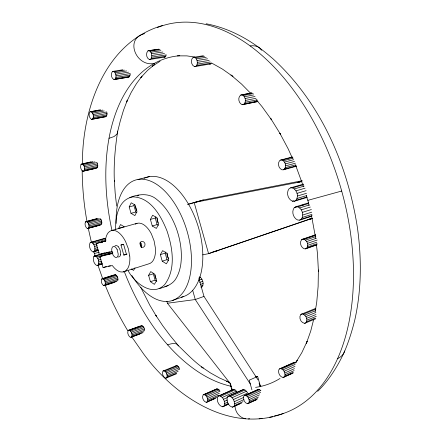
<?xml version="1.0" encoding="UTF-8"?>
<svg xmlns="http://www.w3.org/2000/svg" width="441" height="441" viewBox="0 0 441 441"><rect width="100%" height="100%" fill="white"/><g stroke="black" fill="none" stroke-linecap="round" stroke-linejoin="round"><path stroke-width="0.66" d="M117.697 131.071C115.173 147.641 113.574 164.438 114.368 181.245L114.346 180.38L115.178 193.208L116.656 206.112M82.302 164.548L82.533 155.943C84.347 103.563 107.235 41.371 162.635 25.473M83.619 171.24L84.214 170.689C85.107 168.44 84.435 165.331 82.313 164.019L81.568 164.03L80.979 164.598C80.097 166.841 80.764 169.923 82.869 171.246L96.744 168.192L97.709 166.626L97.764 165.303L96.987 162.558L83.818 165.562M88.029 228.581L88.613 228.113C89.54 225.919 88.735 222.964 86.756 221.603L86.023 221.542L85.438 222.021C84.529 224.215 85.328 227.148 87.29 228.515L100.179 225.224M92.318 119.296L92.952 118.646C93.872 116.314 93.299 112.951 90.973 111.678L90.179 111.766C88.2 113.833 89.11 117.995 91.524 119.373L105.912 116.644L106.937 114.881L107.009 113.458L106.744 111.953L93.112 114.561M93.542 251.916L94.352 251.315C95.669 248.316 94.479 244.297 91.816 242.418L90.802 242.296L89.997 242.908C88.707 245.907 89.887 249.887 92.527 251.778L93.542 251.916L98.751 250.378M97.411 265.482L98.227 264.909C99.572 261.91 98.326 257.913 95.691 256.017L94.672 255.874L93.861 256.458C92.544 259.451 93.773 263.415 96.386 265.322L97.411 265.482L102.599 263.894M88.613 228.113L101.413 224.585C102.318 222.661 101.628 220.313 100.366 218.714L87.533 222.192M104.296 285.663L104.903 285.266C105.917 283.083 104.947 280.178 103.051 278.778L102.295 278.646L101.695 279.043C100.691 281.226 101.656 284.114 103.536 285.52L104.296 285.663L114.39 282.405M114.809 79.424C116.97 77.252 116.17 72.638 113.42 71.299L112.554 71.448C110.421 73.636 111.209 78.206 113.938 79.567L128.943 77.054L130.095 75.08L130.183 73.542L116.016 75.88M102.295 278.646L114.93 274.638L115.696 274.765C117.449 275.961 118.155 278.293 117.901 280.327L105.261 284.401M130.894 337.31L131.55 336.979C132.713 334.769 131.55 331.814 129.665 330.364L128.86 330.16L128.21 330.502C127.063 332.707 128.221 335.64 130.089 337.095L130.894 337.31L139.72 334.046M151.693 57.159C152.029 54.794 151.484 51.575 148.97 50.638L147.989 50.836C145.58 53.113 146.324 58.19 149.405 59.524L165.039 57.049L166.367 54.882L151.693 57.159L151.191 58.515L150.387 59.348L149.405 59.524M167.045 377.077C167.42 374.663 166.301 371.438 163.749 370.749L163.027 371.046C161.632 373.472 163.176 377.38 165.86 378.18L166.588 377.887L167.045 377.077L176.78 373.069M197.182 64.143C197.651 61.597 196.973 58.118 194.227 57.192L193.108 57.385C190.303 59.695 191.118 65.307 194.531 66.624L195.65 66.448L196.581 65.577L197.182 64.143L210.274 61.961M120.547 254.777C120.922 251.982 120.024 248.933 118.265 246.74M200.942 287.284L202.165 286.859C204.244 283.635 202.695 278.861 199.696 276.75M207.088 402.098C208.791 399.552 206.917 395.323 204.04 394.524L203.218 394.805C201.537 397.358 203.4 401.547 206.261 402.363L215.781 398.217M243.421 104.567C246.74 102.356 245.687 96.21 242.015 94.914L240.758 95.052C237.479 97.285 238.52 103.359 242.159 104.688L257.935 101.557M223.675 406.42L224.452 405.262C225.224 401.569 223.223 396.773 219.364 395.781L218.174 396.172L217.407 397.335C216.663 401.018 218.648 405.753 222.473 406.789L228.603 404.171M233.554 406.8L234.364 405.626C235.185 401.861 233.096 396.983 229.16 395.996L227.931 396.393L227.137 397.573C226.343 401.327 228.41 406.15 232.313 407.17L241.618 403.085M248.481 403.443L249.11 402.561C249.771 399.733 248.151 396.073 245.179 395.368L244.237 395.665L243.619 396.553C242.974 399.375 244.584 403.002 247.533 403.724L257.026 399.491M283.359 169.796L284.528 169.046C286.628 166.163 285.371 161.323 282.003 160.017L280.636 160.044L279.478 160.811C277.411 163.694 278.657 168.473 281.992 169.807L283.359 169.796L296.451 166.24M294.329 201.245L295.955 200.286C298.976 196.35 297.052 189.74 292.493 187.883L290.586 187.855L288.976 188.842C286.027 192.783 287.923 199.288 292.422 201.184L294.329 201.245L307.184 197.359M315.139 311.804L316.721 302.333L318.115 286.534L318.38 269.991L318.424 271.386L317.514 253.977L316.429 244.755M299.604 220.136L301.247 219.227C304.334 215.302 302.289 208.725 297.785 206.835L295.867 206.757L294.241 207.694C291.231 211.619 293.243 218.097 297.686 220.026L299.604 220.136L311.754 216.239M284.103 377.127L284.825 376.156C285.647 373.125 283.789 369.128 280.531 368.566L279.473 368.924L278.762 369.905C277.957 372.932 279.798 376.89 283.034 377.474L293.144 373.025M305.453 248.867L306.655 248.261C308.959 245.428 307.344 240.698 304.141 239.27L302.741 239.154L301.545 239.777C299.285 242.616 300.878 247.291 304.047 248.741L305.453 248.867L316.985 244.854M306.622 321.759C307.575 318.584 305.574 314.224 302.035 313.926L300.878 314.4C298.37 317.393 300.817 322.977 304.665 323.33L305.833 322.867L306.622 321.759L315.343 318.148M157.211 217.975L157.216 221.035L158.032 222.865M313.733 319.196L310.723 331.064L306.247 343.748L307.145 341.306L301.853 352.596L295.768 362.585L297.454 360.192L295.354 362.866M167.172 253.162L167.161 256.171L168.776 258.823M344.515 351.003L343.936 352.855C337.282 366.945 328.854 380.407 317.663 391.343M129.196 206.934L131.242 202.794L135.133 205.048L136.964 211.509L134.88 215.621L131.01 213.328L129.196 206.934L133.987 205.649L134.571 204.47M150.403 219.414L152.625 215.225L156.742 217.611L158.628 224.26L156.362 228.421L152.266 225.99L150.403 219.414L155.249 218.047L155.888 216.851M135.018 267.753L133.579 270.394L131.44 268.96M148.606 275.338L150.75 271.579L154.736 274.192L156.566 280.63L154.378 284.357L150.414 281.705L148.606 275.338L153.314 273.8L155.116 280.151L156.814 281.275M160.375 254.628L162.652 250.637L166.825 253.217L168.705 259.854L166.384 263.812L162.238 261.188L160.375 254.628L165.177 253.123L165.833 251.987M231.845 390.627L232.368 389.855L233.57 389.453L235.009 389.888L237.412 392.424M307.868 200.126L309.036 205.594M194.531 66.624L210.682 63.917L211.625 63.052L196.581 65.577M126.589 269.953C124.737 272.042 121.688 272.549 119.158 271.469A21.642 11.119 73.3 0 1 112.929 266.331L112.367 265.532L103.051 267.56L99.914 256.552L112.416 252.803M160.033 61.282L152.332 66.244L154.543 64.496L147.377 70.56L140.844 77.594L142.008 76.117L136.451 83.636L131.186 92.445L126.617 101.97L127.377 100.107L123.447 110.399L120.217 121.247L117.041 134.036L114.01 136.578L109.026 138.309M337.552 358.687C340.193 357.397 342.569 355.507 343.936 352.855C348.478 342.47 351.83 331.682 354.63 320.706C361.548 290.476 361.681 259.054 357.53 228.421C347.877 165.088 320.679 102.378 272.814 58.636L271.044 57.17C252.539 41.052 230.461 28.323 206.129 23.775M128.226 270.879C134.676 282.874 152.558 297.565 164.813 284.434C176.119 269.06 172.651 247.892 167.018 230.968C161.147 216.233 150.993 197.551 133.083 196.862C118.353 199.167 115.156 217.27 115.718 229.667M159.113 288.651C165.64 286.843 172.762 284.55 176.213 278.172C178.627 274.004 179.989 269.352 180.771 264.622C182.447 252.357 180.397 239.827 176.284 228.229C172.199 217.457 166.235 207.005 157.106 199.74C149.433 192.783 138.667 193.952 129.753 197.546M94.539 253.371L95.14 256.072M123.204 271.954L148.578 263.911L150.431 263.2L152.073 261.893A21.218 11.427 73.3 0 0 155.408 248.101L154.091 240.858L151.401 233.951A21.218 11.427 73.3 0 0 141.175 223.466L139.053 223.08L137.057 223.306L111.424 230.549L109.677 231.387L108.161 232.809A21.642 11.119 73.3 0 0 105.471 240.125L105.405 241.078L96.204 243.537L99.341 254.551L112.411 251.359M137.024 196.036L138.882 195.159M135.255 224.155L137.057 223.306M249.11 402.561L257.654 398.609M247.533 403.724L256.067 399.778M249.314 401.222L258.481 396.994M248.41 398.008L260.642 392.407M234.364 405.626L243.063 401.63M232.313 407.17L239.755 403.752M249.071 399.623L259.462 394.844M247.44 396.635L260.89 390.494L258.619 389.26L244.237 395.665M234.623 403.835L243.95 399.563M283.034 377.474L292.069 373.378M245.179 395.368L258.619 389.26M224.452 405.262L228.157 403.581M246.304 395.709L259.749 389.585M222.473 406.789L228.019 404.265M234.287 401.69L243.619 397.435M285.079 374.696L294.13 370.605M284.825 376.156L293.265 372.325M224.695 403.498L227.788 402.098M233.405 399.535L247.103 393.322M230.626 396.453L244.942 390.009L246.442 391.228L247.726 393.036M284.831 372.981L294.489 368.626M232.12 397.694L246.442 391.228M224.364 401.387L227.451 399.993M227.931 396.393L242.219 389.976L243.46 389.574L244.942 390.009M229.16 395.996L243.46 389.574M284.114 371.272L294.985 366.394M223.499 399.265L227.832 397.319M206.261 402.363L214.326 398.769M281.788 368.885L295.674 362.689L294.412 362.386L293.342 362.75L279.473 368.924M220.792 396.227L235.009 389.888M283.05 369.834L295.128 364.431M222.247 397.451L236.47 391.084M207.783 400.009L218.356 395.307M218.174 396.172L232.368 389.855M219.364 395.781L233.57 389.453M280.531 368.566L294.412 362.386M207.623 401.271L216.95 397.115M207.54 398.51L219.364 393.267M260.438 386.393L257.643 376.454L249.215 380.192L251.938 389.855M206.052 395.709L219.122 389.954L220.004 391.222L206.928 396.999M203.218 394.805L217.099 388.797L219.122 389.954M204.04 394.524L217.099 388.797M205.032 394.844L218.102 389.1M304.665 323.33L315.789 318.738M306.914 320.166L316.263 316.313M175.794 365.87L176.527 365.567L177.42 365.826L178.34 366.603L179.708 369.2L166.919 374.437M306.66 318.336L316.015 314.499M167.161 375.864L178.12 371.366M165.86 378.18L176.312 373.88M305.9 316.555L315.883 312.471M304.753 315.089L315.359 310.767M165.551 371.813L178.34 366.603M166.351 373.014L179.145 367.788M300.878 314.4L315.75 308.369M163.027 371.046L176.527 365.567M303.397 314.163L315.872 309.102M164.636 371.019L177.42 365.826M107.102 252.412L106.711 252.555L107.13 252.472M131.953 336.152L143.948 331.726M131.55 336.979L142.272 333.016M131.793 333.567L144.433 328.931L143.898 327.586L143.154 326.472L141.489 325.574L128.86 330.16M132.035 334.951L144.67 330.303L144.433 328.931M130.508 331.081L143.154 326.472M131.253 332.211L143.898 327.586M128.21 330.502L139.571 326.373M129.665 330.364L142.305 325.767M257.996 379.861L203.985 296.418L195.275 299.533L167.437 303.248L166.885 301.297M172.271 300.547L183.247 296.683M306.655 248.261L316.914 244.694M201.085 286.104L202.926 285.459M307.471 246.999L317.096 243.664M200.688 284.362L203.147 283.508M307.515 243.366L317.151 240.053M199.718 282.356L202.794 281.292M307.774 245.279L316.759 242.175M311.522 218.46L208.582 253.652L202.722 254.843M306.732 241.547L316.368 238.25M198.841 280.222L201.923 279.164M302.129 180.738L203.257 199.982L194.161 202.513L208.582 253.652L311.903 218.499M305.547 240.108L315.828 236.608M198.814 278.078L200.666 277.444M302.741 239.154L315.585 234.805M301.545 239.777L315.668 234.998M304.141 239.27L315.712 235.345M150.414 281.705L155.116 280.151M103.536 285.52L107.323 284.296M108.58 283.894L111.733 282.874M311.247 218.56L308.154 219.557L312.719 218.543M104.903 285.266L116.898 281.397M167.641 344.862C170.463 343.864 173.6 342.977 176.554 343.941C185.231 352.094 193.373 361.085 203.202 368.031L201.614 366.951L210.533 372.97L219.668 378.053L228.962 382.132L226.652 381.371L229.75 382.364M105.079 281.816L117.73 277.764M301.247 219.227L312.129 215.737M105.327 283.188L117.973 279.125M103.844 279.429L116.496 275.405M162.238 261.188L167.029 259.666L168.589 260.642M104.561 280.493L117.212 276.457M302.355 217.43L311.969 214.359M302.763 215.015L311.748 212.165M101.695 279.043L111.165 276.044M103.051 278.778L115.696 274.765M302.405 212.353L311.396 209.525M112.835 253.024L107.284 254.567L112.786 252.963M301.33 209.861L310.321 207.055M103.051 267.56L106.331 266.546M299.704 207.926L309.345 204.938M295.867 206.757L308.706 202.805M294.241 207.694L296.81 206.906M300.657 205.721L303.86 204.734M297.785 206.835L308.706 203.466M131.435 336.422L143.678 354.018C174.619 396.007 229.199 433.52 283.172 413.542M98.227 264.909L102.125 263.718M98.79 262.004L101.397 261.215M123.563 244.248L120.961 245.02L123.811 255.052L127.058 254.066M98.712 263.69L101.965 262.698M292.422 201.184L293.706 200.793M295.955 200.286L306.897 196.984M98.448 260.113L101.055 259.325M341.692 191.036L308.38 200.203L307.724 200.28L306.297 195.694M97.742 258.31L100.344 257.527M297.058 198.45L306.721 195.545M94.672 255.874L104.423 252.963M93.861 256.458L95.807 255.879M95.691 256.017L109.362 251.938L110.448 252.776L96.772 256.871M297.46 196.008L306.489 193.312M297.091 193.334L306.131 190.661M99.341 254.551L104.611 252.985M95.78 250.819L97.726 250.245M94.352 251.315L98.266 250.163M94.909 248.371L97.522 247.61M296.021 190.848L305.062 188.197M94.832 250.075L98.095 249.115M187.789 204.37L194.161 202.513L301.269 181.731M189.779 203.907L203.257 199.982M94.567 246.475L97.18 245.72M294.401 188.935L304.092 186.113M96.204 243.537L105.449 240.863M93.856 244.678L97.775 243.542M100.394 242.787L102.356 242.219M290.586 187.855L303.491 184.118M292.493 187.883L303.469 184.702M90.802 242.296L104.506 238.366M90.648 242.721L93.905 241.784M91.816 242.418L105.531 238.476M152.266 225.99L157.101 224.596L158.275 225.285M92.891 243.25L105.961 239.485M164.785 286.556L168.065 285.614M302.146 181.119L297.774 182.37L301.638 181.301M105.846 240.797L101.419 242.098L105.928 240.869M123.309 227.121L118.623 228.444L120.553 224.535L124.274 226.839M187.849 204.448L189.134 204.089M89.005 225.919L101.827 222.402M88.955 227.181L101.772 223.653M87.29 228.515L96.237 226.046M88.757 224.53L101.584 221.024M131.01 213.328L135.789 212.022L136.897 212.672M284.528 169.046L296.319 165.844M283.954 169.272L285.917 168.743M293.767 166.61L295.729 166.075M88.239 223.218L101.066 219.728M86.023 221.542L96.91 218.598M285.31 167.657L295.795 164.818M86.756 221.603L98.299 218.482M85.438 222.021L87.362 221.498M88.641 221.156L92.478 220.114M285.586 165.849L295.431 163.203M99.247 252.258L94.341 253.481L93.828 251.513M284.539 162.101L293.734 159.659M285.316 163.898L294.511 161.439M283.376 160.739L293.226 158.137M280.636 160.044L292.449 156.941M282.003 160.017L292.51 157.25M110.426 265.78L108.525 266.061M120.961 245.02L123.596 244.353L126.462 254.435L123.811 255.052M137.967 179.47L149.279 176.654M99.914 256.552L112.405 253.553M144.714 33.632C123.877 38.455 136.418 67.528 154.383 63.377M84.214 170.689L97.351 167.641M82.869 171.246L94.021 168.66M84.606 168.335L97.764 165.303M84.562 169.664L97.709 166.626M84.347 166.891L97.511 163.876M81.568 164.03L90.769 161.946M82.313 164.019L92.842 161.632M80.979 164.598L82.947 164.146M83.106 164.554L94.953 161.864M245.185 102.268L257.081 99.82M244.485 103.718L257.687 100.983M242.159 104.688L256.662 101.684M245.411 100.438L255.995 98.277M212.97 251.684L217.556 250.742M245.135 98.514L255.063 96.502M244.391 96.783L253.658 94.92M240.758 95.052L251.337 92.946M242.015 94.914L251.943 92.935M243.294 95.521L253.228 93.536M93.321 117.515L106.937 114.881M92.952 118.646L106.557 116M91.524 119.373L105.912 116.644M93.382 116.082L107.009 113.458M92.56 113.194L104.247 110.967M90.179 111.766L99.258 110.052M90.973 111.678L100.702 109.837M91.805 112.179L102.841 110.09M164.046 57.231L165.039 57.049M113.938 79.567L128.943 77.054M115.933 77.434L130.095 75.08M115.509 78.68L129.654 76.315M197.353 62.368L209.144 60.417M115.145 72.82L126.628 70.951M197.066 60.516L207.557 58.802M115.74 74.259L128.563 72.159M195.374 57.716L204.558 56.239M112.554 71.448L122.868 69.772M114.335 71.778L124.461 70.141M196.372 58.885L206.212 57.291M193.108 57.385L203.406 55.72M209.552 64.099L210.682 63.917M151.191 58.515L165.855 56.227M151.528 53.747L162.889 52.021M151.809 55.489L164.499 53.537M150.888 52.214L160.91 50.704M248.426 418.95L249.6 418.774M259.137 418.823L262.147 418.371M269.699 417.203L272.781 416.734M148.97 50.638L158.986 49.144M147.989 50.836L157.332 49.436M149.99 51.123L160.011 49.624M111.424 230.549L113.37 230.345L115.448 230.759A21.642 11.119 73.3 0 1 125.575 241.547L128.298 248.603L129.676 255.978M250.179 45.919C254.33 45.247 259.451 46.239 261.519 50.296M255.62 376.471L257.643 376.454M177.271 55.858L186.863 55.886L194.812 57.038M245.538 418.768C239.617 417.787 235.384 412.252 235.014 406.409M211.763 63.107L222.385 69.061L232.997 76.53L230.985 75.047L241.613 84.126L250.582 93.233M259.92 384.999L260.907 385.781M256.353 99.859L262.015 106.606L271.546 119.825L270.757 118.546L280.465 134.213L279.831 133.182L288.171 148.854L292.333 158.043M167.437 303.248L230.56 383.951M178.605 345.915L170.077 335.54L162.729 325.723L155.816 315.348L156.307 316.131L149.769 305.128L140.8 287.466M250.356 384.023L195.275 299.533L192.662 290.283M127.758 330.7C118.993 316.048 111.297 300.74 105.079 284.831M295.663 165.392L303.436 186.532M102.852 279.186L97.941 265.135M230.737 384.585L231.277 386.487M231.635 387.755L232.17 389.657M229.855 382.827L231.867 389.943M198.979 278.701L203.985 296.418M155.249 218.047L157.101 224.596M165.177 253.123L167.029 259.666M133.987 205.649L135.789 212.022M140.221 242.963L141.484 247.407M259.099 383.031L260.014 386.277M91.425 242.346L88.316 228.504M311.489 215.555L315.651 238.162M87.07 221.895C83.933 204.982 82.373 187.8 82.175 170.606M129.753 255.956A21.642 11.119 73.3 0 1 126.666 269.931M120.558 254.771A5.909 3.037 73.3 0 1 118.111 256.905M114.991 245.946A5.909 3.037 73.3 0 1 118.26 246.69M140.117 242.445A3.021 2.552 76.3 0 1 141.114 247.291M156.02 278.58A3.848 2.084 71.9 0 1 154.973 274.892M136.66 210.302A3.859 2.095 74.8 0 1 135.608 206.603M275.735 415.654A203.108 122.824 73.3 0 1 274.412 415.946M157.349 27.568A203.108 122.824 73.3 0 1 339.184 182.469A203.108 122.824 73.3 0 1 276.391 415.499M280.046 378.45A170.783 102.753 73.3 0 1 255.582 387.363M231.591 386.377A170.783 102.753 73.3 0 1 124.274 271.524M111.992 230.555A170.783 102.753 73.3 0 1 179.768 55.726M116.154 223.4A62.991 34.525 73.3 0 1 160.122 186.868A62.991 34.525 73.3 0 1 188.572 281.226A62.991 34.525 73.3 0 1 131.859 275.487M144.058 178.329A62.435 34.894 73.3 0 1 197.926 225.698A62.435 34.894 73.3 0 1 181.257 297.212M140.425 242.203L139.88 243.531L140.712 246.464L141.864 247.274L143.187 247.296L144.323 246.536L144.968 245.179L144.946 243.603L144.141 242.258L142.884 241.47L141.528 241.448L140.425 242.203M117.102 249.419L116.65 248.592A5.75 2.944 73.3 0 0 111.92 248.184A5.75 2.944 73.3 0 0 114.324 256.651A5.75 2.944 73.3 0 0 118.227 254.148L117.102 249.419"/></g></svg>
